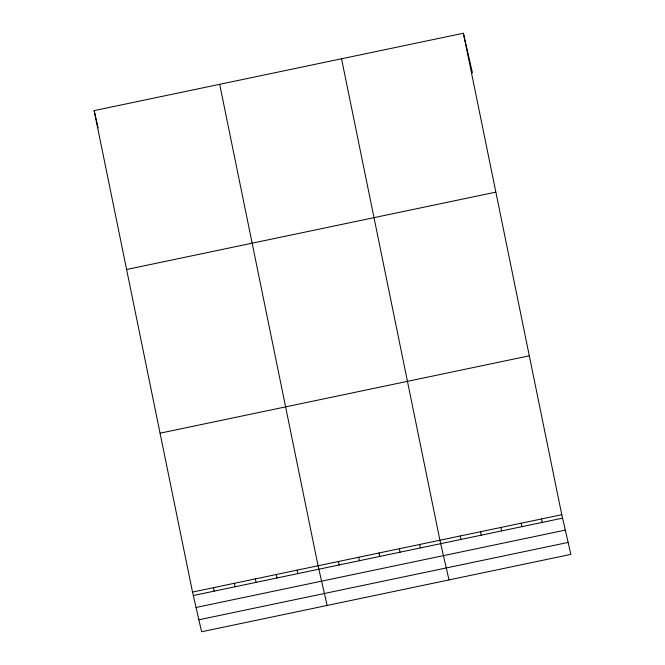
<?xml version="1.0" encoding="UTF-8"?>
<svg xmlns="http://www.w3.org/2000/svg" width="665" height="665" viewBox="0 0 665 665"><rect width="100%" height="100%" fill="white"/><g stroke="black" fill="none" stroke-linecap="round" stroke-linejoin="round"><path stroke-width="1" d="M463.389 33.25L561.775 514.702L570.861 554.386L201.611 631.75L192.526 592.066L94.139 110.614L463.389 33.25L472.474 72.934M126.608 269.491L495.849 192.127M160.057 433.189L529.307 355.817M192.526 592.066L561.775 514.702M193.316 595.508L562.557 518.143M196.05 607.469L565.3 530.105M198.877 619.788L568.118 542.424M541.46 518.958L542.249 522.399M521.152 523.205L521.942 526.647M500.845 527.461L501.634 530.903M480.537 531.717L481.327 535.159M460.23 535.973L461.02 539.415M449.008 579.913L439.922 540.229L341.536 58.778M419.615 544.485L420.396 547.927M399.299 548.741L400.089 552.183M378.992 552.997L379.781 556.439M358.684 557.253L359.474 560.695M338.377 561.501L339.167 564.942M327.155 605.449L318.07 565.757L219.683 84.314M297.147 570.146L297.937 573.587M276.224 574.527L277.006 577.968M255.294 578.916L256.083 582.357M234.371 583.296L235.161 586.738M213.448 587.677L214.238 591.119M94.139 110.614L97.439 125.02M97.664 126.017L98.104 127.913"/></g></svg>
